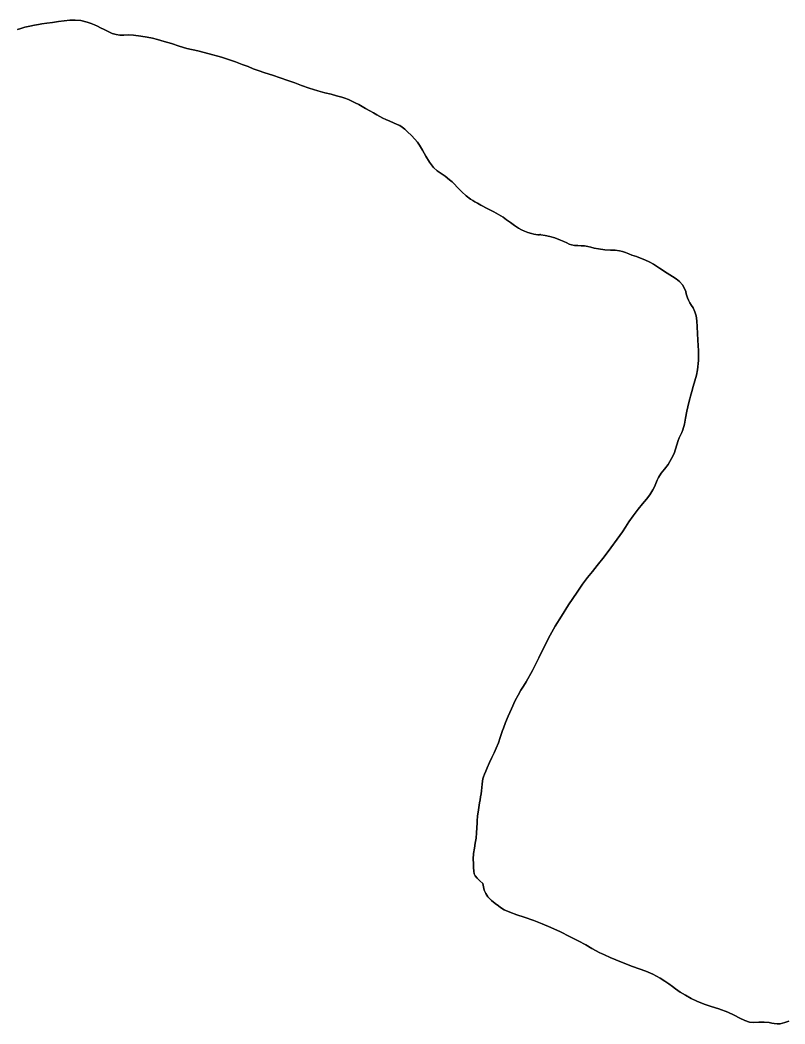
# Model space of a CAD drawing. Header units: inches. Extents: x 11258954 to 11313122, y 3645444 to 3695200.
# Drawn here: x 11268512 to 11269164, y 3672720 to 3673576 of the extents above; entities that cross this region are included whole.
import ezdxf

# ---------------------------------------------------------------- set-up
doc = ezdxf.new("R2010")
doc.units = ezdxf.units.IN
doc.header["$MEASUREMENT"] = 0
doc.layers.add('SchoolZone_Elementary', color=251, linetype='Continuous')
doc.layers.add('SchoolZone_High', color=63, linetype='Continuous')

msp = doc.modelspace()

# ---------------------------------------------------------------- linework, layer by layer
at = {"layer": 'SchoolZone_Elementary'}
for points in [[(11269167.4375, 3672722.375, 0), (11269164.125, 3672721.1875, 0), (11269160.219, 3672720.25, 0), (11269157.4375, 3672720.0625, 0), (11269155.0315, 3672720.3125, 0), (11269152.844, 3672720.8125, 0), (11269150.625, 3672721.25, 0), (11269146.4375, 3672721.5625, 0), (11269142.0315, 3672721.5, 0), (11269137.7815, 3672721.375, 0), (11269134.0315, 3672721.625, 0), (11269129.9375, 3672722.875, 0), (11269125.6875, 3672724.9375, 0), (11269120.969, 3672727.5, 0), (11269115.4065, 3672730.0625, 0), (11269107.8125, 3672732.875, 0), (11269101.25, 3672735, 0), (11269095.1875, 3672737, 0), (11269089.0315, 3672739.4375, 0), (11269084.1565, 3672741.8125, 0), (11269079.2815, 3672744.4375, 0), (11269074.7815, 3672747.25, 0), (11269071.0315, 3672749.875, 0), (11269068.3125, 3672751.9375, 0), (11269065.25, 3672754.1875, 0), (11269061.75, 3672756.5625, 0), (11269057.8125, 3672759.0625, 0), (11269051.5315, 3672762.5, 0), (11269045.719, 3672765, 0), (11269040.0625, 3672767.0625, 0), (11269034.219, 3672769.0625, 0), (11269024.8125, 3672772.625, 0), (11269015.25, 3672776.6875, 0), (11269010.537, 3672778.8755, 0), (11269007.9545, 3672780.0745, 0), (11269006.5, 3672780.75, 0), (11268999.625, 3672784.4375, 0), (11268994.4065, 3672787.375, 0), (11268987.969, 3672790.8125, 0), (11268980.6565, 3672794.5625, 0), (11268972.8125, 3672798.4375, 0), (11268964.6875, 3672802.25, 0), (11268957.4065, 3672805.375, 0), (11268950.0625, 3672808.125, 0), (11268941.8125, 3672811.0625, 0), (11268935.7815, 3672813.1875, 0), (11268929.844, 3672815.375, 0), (11268924.9065, 3672817.4375, 0), (11268921.8125, 3672819.25, 0), (11268919.9375, 3672820.6875, 0), (11268917.125, 3672822.75, 0), (11268913.969, 3672825.375, 0), (11268911.0315, 3672828.4375, 0), (11268909.1875, 3672831.25, 0), (11268907.969, 3672834, 0), (11268907.1875, 3672836.8125, 0), (11268906.625, 3672839.625, 0), (11268904.0625, 3672841.9375, 0), (11268901.7815, 3672844.1875, 0), (11268900.1565, 3672846.25, 0), (11268899.4065, 3672848.0625, 0), (11268899.1565, 3672850.375, 0), (11268898.9065, 3672853.4375, 0), (11268898.6875, 3672856.9375, 0), (11268898.625, 3672860.625, 0), (11268898.9065, 3672865.4375, 0), (11268899.5625, 3672869.8125, 0), (11268900.3125, 3672874, 0), (11268901.0315, 3672878.4375, 0), (11268901.469, 3672882.875, 0), (11268901.75, 3672887.3125, 0), (11268901.9065, 3672891.4375, 0), (11268902.0315, 3672894.625, 0), (11268902.104, 3672895.6645, 0), (11268902.219, 3672897.3125, 0), (11268902.625, 3672900.6875, 0), (11268903.1875, 3672904.5, 0), (11268903.8125, 3672908.4375, 0), (11268904.3125, 3672911.1875, 0), (11268904.8125, 3672913.75, 0), (11268905.25, 3672916.25, 0), (11268905.625, 3672918.875, 0), (11268905.9065, 3672921.6875, 0), (11268906.1565, 3672924.5, 0), (11268906.4375, 3672927, 0), (11268906.8125, 3672928.875, 0), (11268907.4065, 3672930.625, 0), (11268908.25, 3672932.9375, 0), (11268909.2815, 3672935.5, 0), (11268910.4065, 3672938.25, 0), (11268912.5, 3672942.9375, 0), (11268914.469, 3672947.125, 0), (11268916.375, 3672951.0625, 0), (11268918.219, 3672955.25, 0), (11268919.9375, 3672959.625, 0), (11268921.5315, 3672964.125, 0), (11268922.969, 3672968.375, 0), (11268923.594, 3672970.219, 0), (11268924.219, 3672972.0625, 0), (11268926.0315, 3672977, 0), (11268928.3125, 3672982.5, 0), (11268931.0625, 3672988.6875, 0), (11268934.4065, 3672995.625, 0), (11268936.9065, 3673000.4375, 0), (11268939.219, 3673004.4375, 0), (11268941.4375, 3673008.0625, 0), (11268943.625, 3673011.625, 0), (11268949.0625, 3673021.4375, 0), (11268954.469, 3673032.125, 0), (11268959.5625, 3673042.5, 0), (11268964.0315, 3673051.4375, 0), (11268968.375, 3673059.25, 0), (11268973.625, 3673067.75, 0), (11268979.8125, 3673077.25, 0), (11268987.0315, 3673088.0625, 0), (11268991.7815, 3673094.9375, 0), (11268996, 3673100.5625, 0), (11269000.0315, 3673105.6875, 0), (11269004.219, 3673110.875, 0), (11269010, 3673118.1875, 0), (11269015.875, 3673125.875, 0), (11269021.3125, 3673133.3125, 0), (11269025.625, 3673139.625, 0), (11269028.1565, 3673143.5625, 0), (11269031.1565, 3673148.0625, 0), (11269034.75, 3673153.1875, 0), (11269039.0315, 3673158.875, 0), (11269042.875, 3673163.5, 0), (11269046.219, 3673167.375, 0), (11269049.125, 3673171.125, 0), (11269051.625, 3673175.25, 0), (11269052.875, 3673177.9375, 0), (11269054.0625, 3673180.75, 0), (11269055.25, 3673183.5, 0), (11269056.4065, 3673185.875, 0), (11269058.719, 3673189.4375, 0), (11269061.5, 3673192.9375, 0), (11269064.5315, 3673197, 0), (11269067.625, 3673202.0625, 0), (11269069.6565, 3673206.375, 0), (11269071, 3673210.125, 0), (11269072.0315, 3673213.6875, 0), (11269073.219, 3673217.25, 0), (11269074.1565, 3673219.5625, 0), (11269075.1565, 3673221.9375, 0), (11269076.1565, 3673224.25, 0), (11269077.0315, 3673226.4375, 0), (11269078.469, 3673231.375, 0), (11269079.4375, 3673236.5, 0), (11269080.469, 3673242.5, 0), (11269082.219, 3673249.875, 0), (11269083.0315, 3673252.875, 0), (11269083.6875, 3673255.25, 0), (11269084.25, 3673257.25, 0), (11269084.8125, 3673259.25, 0), (11269086.0625, 3673263.5, 0), (11269087.4065, 3673268.25, 0), (11269088.6565, 3673273.0625, 0), (11269089.625, 3673277.625, 0), (11269090.469, 3673285.6875, 0), (11269090.375, 3673293.6875, 0), (11269089.844, 3673302.8125, 0), (11269089.4065, 3673314.25, 0), (11269089.1565, 3673319.4375, 0), (11269088.5625, 3673323.5625, 0), (11269087.469, 3673327.0625, 0), (11269085.8125, 3673330.4375, 0), (11269084.5315, 3673332.5625, 0), (11269083.219, 3673334.75, 0), (11269081.969, 3673336.9375, 0), (11269081.0315, 3673339.0625, 0), (11269080.5315, 3673340.75, 0), (11269080.0625, 3673342.5, 0), (11269079.5625, 3673344.375, 0), (11269078.8125, 3673346.4375, 0), (11269076.7815, 3673350.125, 0), (11269074.2815, 3673352.9375, 0), (11269071.375, 3673355.1875, 0), (11269068.219, 3673357.25, 0), (11269065.9375, 3673358.6875, 0), (11269063.6565, 3673360.125, 0), (11269061.4375, 3673361.5625, 0), (11269059.4065, 3673362.875, 0), (11269057.1565, 3673364.375, 0), (11269054.75, 3673366, 0), (11269052.094, 3673367.6875, 0), (11269049.0315, 3673369.4375, 0), (11269044.875, 3673371.5, 0), (11269041.1565, 3673372.9375, 0), (11269037.5315, 3673374.1875, 0), (11269033.8125, 3673375.4375, 0), (11269031.094, 3673376.4375, 0), (11269028.3125, 3673377.5, 0), (11269025.6565, 3673378.4375, 0), (11269023.219, 3673379.0625, 0), (11269019.469, 3673379.5, 0), (11269015.4065, 3673379.6875, 0), (11269010.719, 3673379.875, 0), (11269005.219, 3673380.625, 0), (11269001.6565, 3673381.375, 0), (11268998.75, 3673382.1875, 0), (11268996.125, 3673382.8125, 0), (11268993.4065, 3673383.25, 0), (11268990.625, 3673383.4375, 0), (11268987.6875, 3673383.5, 0), (11268984.844, 3673383.6875, 0), (11268982.4065, 3673384.0625, 0), (11268980.375, 3673384.75, 0), (11268978.25, 3673385.8125, 0), (11268975.844, 3673387, 0), (11268973.0315, 3673388.25, 0), (11268968.1565, 3673390.0625, 0), (11268963.844, 3673391.3125, 0), (11268959.9375, 3673392.125, 0), (11268956.219, 3673392.8125, 0), (11268955.9065, 3673393, 0), (11268955.594, 3673392.9375, 0), (11268955.3125, 3673392.875, 0), (11268955.0315, 3673392.8125, 0), (11268953.469, 3673392.75, 0), (11268951.875, 3673392.9375, 0), (11268950.1565, 3673393.375, 0), (11268948.219, 3673393.8125, 0), (11268944.9375, 3673394.6875, 0), (11268942.1565, 3673395.75, 0), (11268939.6565, 3673397, 0), (11268937.219, 3673398.4375, 0), (11268933.8125, 3673400.6875, 0), (11268930.344, 3673403.1875, 0), (11268927.0315, 3673405.5625, 0), (11268924.0315, 3673407.625, 0), (11268920.1875, 3673410, 0), (11268915.969, 3673412.25, 0), (11268911.0315, 3673414.875, 0), (11268905.0315, 3673418.0625, 0), (11268902.25, 3673419.5625, 0), (11268900, 3673420.75, 0), (11268898.0625, 3673421.875, 0), (11268896.219, 3673423.0625, 0), (11268892.5625, 3673425.9375, 0), (11268888.7815, 3673429.375, 0), (11268885.25, 3673432.9375, 0), (11268882.219, 3673436.0625, 0), (11268881.4375, 3673436.875, 0), (11268880.5315, 3673437.75, 0), (11268879.5315, 3673438.625, 0), (11268878.4065, 3673439.625, 0), (11268874.625, 3673442.5625, 0), (11268871.125, 3673445, 0), (11268867.844, 3673447.375, 0), (11268864.8125, 3673450.0625, 0), (11268861.25, 3673454.625, 0), (11268858.094, 3673459.75, 0), (11268855.2815, 3673464.875, 0), (11268852.8125, 3673469.25, 0), (11268851, 3673471.75, 0), (11268848.75, 3673474.375, 0), (11268845.969, 3673477.3125, 0), (11268842.625, 3673480.625, 0), (11268840.1875, 3673482.875, 0), (11268838, 3673484.5, 0), (11268835.875, 3673485.75, 0), (11268833.625, 3673486.8125, 0), (11268830.5625, 3673488.1875, 0), (11268827.344, 3673489.5625, 0), (11268824.1875, 3673490.9375, 0), (11268821.4065, 3673492.25, 0), (11268819, 3673493.5, 0), (11268816.4375, 3673494.9375, 0), (11268813.625, 3673496.5625, 0), (11268810.4065, 3673498.4375, 0), (11268806.875, 3673500.4375, 0), (11268803.8125, 3673502.1875, 0), (11268800.969, 3673503.75, 0), (11268798.0315, 3673505.25, 0), (11268795.1565, 3673506.625, 0), (11268792.1565, 3673507.9375, 0), (11268789.1875, 3673509.0625, 0), (11268786.4375, 3673510.0625, 0), (11268782.0625, 3673511.3125, 0), (11268777.375, 3673512.5, 0), (11268772.1875, 3673513.8125, 0), (11268766.219, 3673515.4375, 0), (11268758.6875, 3673517.75, 0), (11268752.344, 3673519.9375, 0), (11268746.5625, 3673522.125, 0), (11268740.625, 3673524.25, 0), (11268734.1565, 3673526.4375, 0), (11268727.4065, 3673528.6875, 0), (11268720.9375, 3673530.8125, 0), (11268715.219, 3673532.8125, 0), (11268711.1565, 3673534.3125, 0), (11268706.719, 3673536.0625, 0), (11268701.75, 3673537.9375, 0), (11268696.0315, 3673540.0625, 0), (11268684.0315, 3673544.0625, 0), (11268673.4375, 3673547.0625, 0), (11268663.7815, 3673549.4375, 0), (11268654.625, 3673551.4375, 0), (11268647.969, 3673553.625, 0), (11268641.469, 3673555.6875, 0), (11268635.219, 3673557.5625, 0), (11268629.4375, 3673559.25, 0), (11268625.125, 3673560.375, 0), (11268620.625, 3673561.3125, 0), (11268615.4065, 3673562.125, 0), (11268609.0315, 3673562.8125, 0), (11268604.469, 3673563.0625, 0), (11268600.75, 3673563, 0), (11268597.4375, 3673563, 0), (11268594.219, 3673563.4375, 0), (11268590.875, 3673564.4375, 0), (11268587.4375, 3673565.9375, 0), (11268584.094, 3673567.625, 0), (11268581.0315, 3673569.25, 0), (11268578.5, 3673570.5625, 0), (11268575.8125, 3673571.75, 0), (11268572.844, 3673572.9375, 0), (11268569.4375, 3673574.0625, 0), (11268564.1565, 3673575.3125, 0), (11268559.344, 3673575.75, 0), (11268554.75, 3673575.5625, 0), (11268550.0315, 3673575.0625, 0), (11268545.0315, 3673574.4375, 0), (11268539.9375, 3673573.75, 0), (11268535.1565, 3673573.0625, 0), (11268531.0315, 3673572.4375, 0), (11268528.0315, 3673572, 0), (11268524.625, 3673571.375, 0), (11268520.7815, 3673570.625, 0), (11268516.4375, 3673569.625, 0), (11268514.8125, 3673569.1875, 0), (11268513.125, 3673568.6875, 0), (11268510.3125, 3673567.75, 0)], [(11268510.3125, 3673567.75, 0), (11268513.125, 3673568.6875, 0), (11268514.8125, 3673569.1875, 0), (11268516.4375, 3673569.625, 0), (11268520.7815, 3673570.625, 0), (11268524.625, 3673571.375, 0), (11268528.0315, 3673572, 0), (11268531.0315, 3673572.4375, 0), (11268535.1565, 3673573.0625, 0), (11268539.9375, 3673573.75, 0), (11268545.0315, 3673574.4375, 0), (11268550.0315, 3673575.0625, 0), (11268554.75, 3673575.5625, 0), (11268559.344, 3673575.75, 0), (11268564.1565, 3673575.3125, 0), (11268569.4375, 3673574.0625, 0), (11268572.844, 3673572.9375, 0), (11268575.8125, 3673571.75, 0), (11268578.5, 3673570.5625, 0), (11268581.0315, 3673569.25, 0), (11268584.094, 3673567.625, 0), (11268587.4375, 3673565.9375, 0), (11268590.875, 3673564.4375, 0), (11268594.219, 3673563.4375, 0), (11268597.4375, 3673563, 0), (11268600.75, 3673563, 0), (11268604.469, 3673563.0625, 0), (11268609.0315, 3673562.8125, 0), (11268615.4065, 3673562.125, 0), (11268620.625, 3673561.3125, 0), (11268625.125, 3673560.375, 0), (11268629.4375, 3673559.25, 0), (11268635.219, 3673557.5625, 0), (11268641.469, 3673555.6875, 0), (11268647.969, 3673553.625, 0), (11268654.625, 3673551.4375, 0), (11268663.7815, 3673549.4375, 0), (11268673.4375, 3673547.0625, 0), (11268684.0315, 3673544.0625, 0), (11268696.0315, 3673540.0625, 0), (11268701.75, 3673537.9375, 0), (11268706.719, 3673536.0625, 0), (11268711.1565, 3673534.3125, 0), (11268715.219, 3673532.8125, 0), (11268720.9375, 3673530.8125, 0), (11268727.4065, 3673528.6875, 0), (11268734.1565, 3673526.4375, 0), (11268740.625, 3673524.25, 0), (11268746.5625, 3673522.125, 0), (11268752.344, 3673519.9375, 0), (11268758.6875, 3673517.75, 0), (11268766.219, 3673515.4375, 0), (11268772.1875, 3673513.8125, 0), (11268777.375, 3673512.5, 0), (11268782.0625, 3673511.3125, 0), (11268786.4375, 3673510.0625, 0), (11268789.1875, 3673509.0625, 0), (11268792.1565, 3673507.9375, 0), (11268795.1565, 3673506.625, 0), (11268798.0315, 3673505.25, 0), (11268800.969, 3673503.75, 0), (11268803.8125, 3673502.1875, 0), (11268806.875, 3673500.4375, 0), (11268810.4065, 3673498.4375, 0), (11268813.625, 3673496.5625, 0), (11268816.4375, 3673494.9375, 0), (11268819, 3673493.5, 0), (11268821.4065, 3673492.25, 0), (11268824.1875, 3673490.9375, 0), (11268827.344, 3673489.5625, 0), (11268830.5625, 3673488.1875, 0), (11268833.625, 3673486.8125, 0), (11268835.875, 3673485.75, 0), (11268838, 3673484.5, 0), (11268840.1875, 3673482.875, 0), (11268842.625, 3673480.625, 0), (11268845.969, 3673477.3125, 0), (11268848.75, 3673474.375, 0), (11268851, 3673471.75, 0), (11268852.8125, 3673469.25, 0), (11268855.2815, 3673464.875, 0), (11268858.094, 3673459.75, 0), (11268861.25, 3673454.625, 0), (11268864.8125, 3673450.0625, 0), (11268867.844, 3673447.375, 0), (11268871.125, 3673445, 0), (11268874.625, 3673442.5625, 0), (11268878.4065, 3673439.625, 0), (11268879.5315, 3673438.625, 0), (11268880.5315, 3673437.75, 0), (11268881.4375, 3673436.875, 0), (11268882.219, 3673436.0625, 0), (11268885.25, 3673432.9375, 0), (11268888.7815, 3673429.375, 0), (11268892.5625, 3673425.9375, 0), (11268896.219, 3673423.0625, 0), (11268898.0625, 3673421.875, 0), (11268900, 3673420.75, 0), (11268902.25, 3673419.5625, 0), (11268905.0315, 3673418.0625, 0), (11268911.0315, 3673414.875, 0), (11268915.969, 3673412.25, 0), (11268920.1875, 3673410, 0), (11268924.0315, 3673407.625, 0), (11268927.0315, 3673405.5625, 0), (11268930.344, 3673403.1875, 0), (11268933.8125, 3673400.6875, 0), (11268937.219, 3673398.4375, 0), (11268939.6565, 3673397, 0), (11268942.1565, 3673395.75, 0), (11268944.9375, 3673394.6875, 0), (11268948.219, 3673393.8125, 0), (11268950.1565, 3673393.375, 0), (11268951.875, 3673392.9375, 0), (11268953.469, 3673392.75, 0), (11268955.0315, 3673392.8125, 0), (11268955.3125, 3673392.875, 0), (11268955.594, 3673392.9375, 0), (11268955.9065, 3673393, 0), (11268956.219, 3673392.8125, 0), (11268959.9375, 3673392.125, 0), (11268963.844, 3673391.3125, 0), (11268968.1565, 3673390.0625, 0), (11268973.0315, 3673388.25, 0), (11268975.844, 3673387, 0), (11268978.25, 3673385.8125, 0), (11268980.375, 3673384.75, 0), (11268982.4065, 3673384.0625, 0), (11268984.844, 3673383.6875, 0), (11268987.6875, 3673383.5, 0), (11268990.625, 3673383.4375, 0), (11268993.4065, 3673383.25, 0), (11268996.125, 3673382.8125, 0), (11268998.75, 3673382.1875, 0), (11269001.6565, 3673381.375, 0), (11269005.219, 3673380.625, 0), (11269010.719, 3673379.875, 0), (11269015.4065, 3673379.6875, 0), (11269019.469, 3673379.5, 0), (11269023.219, 3673379.0625, 0), (11269025.6565, 3673378.4375, 0), (11269028.3125, 3673377.5, 0), (11269031.094, 3673376.4375, 0), (11269033.8125, 3673375.4375, 0), (11269037.5315, 3673374.1875, 0), (11269041.1565, 3673372.9375, 0), (11269044.875, 3673371.5, 0), (11269049.0315, 3673369.4375, 0), (11269052.094, 3673367.6875, 0), (11269054.75, 3673366, 0), (11269057.1565, 3673364.375, 0), (11269059.4065, 3673362.875, 0), (11269061.4375, 3673361.5625, 0), (11269063.6565, 3673360.125, 0), (11269065.9375, 3673358.6875, 0), (11269068.219, 3673357.25, 0), (11269071.375, 3673355.1875, 0), (11269074.2815, 3673352.9375, 0), (11269076.7815, 3673350.125, 0), (11269078.8125, 3673346.4375, 0), (11269079.5625, 3673344.375, 0), (11269080.0625, 3673342.5, 0), (11269080.5315, 3673340.75, 0), (11269081.0315, 3673339.0625, 0), (11269081.969, 3673336.9375, 0), (11269083.219, 3673334.75, 0), (11269084.5315, 3673332.5625, 0), (11269085.8125, 3673330.4375, 0), (11269087.469, 3673327.0625, 0), (11269088.5625, 3673323.5625, 0), (11269089.1565, 3673319.4375, 0), (11269089.4065, 3673314.25, 0), (11269089.844, 3673302.8125, 0), (11269090.375, 3673293.6875, 0), (11269090.469, 3673285.6875, 0), (11269089.625, 3673277.625, 0), (11269088.6565, 3673273.0625, 0), (11269087.4065, 3673268.25, 0), (11269086.0625, 3673263.5, 0), (11269084.8125, 3673259.25, 0), (11269084.25, 3673257.25, 0), (11269083.6875, 3673255.25, 0), (11269083.0315, 3673252.875, 0), (11269082.219, 3673249.875, 0), (11269080.469, 3673242.5, 0), (11269079.4375, 3673236.5, 0), (11269078.469, 3673231.375, 0), (11269077.0315, 3673226.4375, 0), (11269076.1565, 3673224.25, 0), (11269075.1565, 3673221.9375, 0), (11269074.1565, 3673219.5625, 0), (11269073.219, 3673217.25, 0), (11269072.0315, 3673213.6875, 0), (11269071, 3673210.125, 0), (11269069.6565, 3673206.375, 0), (11269067.625, 3673202.0625, 0), (11269064.5315, 3673197, 0), (11269061.5, 3673192.9375, 0), (11269058.719, 3673189.4375, 0), (11269056.4065, 3673185.875, 0), (11269055.25, 3673183.5, 0), (11269054.0625, 3673180.75, 0), (11269052.875, 3673177.9375, 0), (11269051.625, 3673175.25, 0), (11269049.125, 3673171.125, 0), (11269046.219, 3673167.375, 0), (11269042.875, 3673163.5, 0), (11269039.0315, 3673158.875, 0), (11269034.75, 3673153.1875, 0), (11269031.1565, 3673148.0625, 0), (11269028.1565, 3673143.5625, 0), (11269025.625, 3673139.625, 0), (11269021.3125, 3673133.3125, 0), (11269015.875, 3673125.875, 0), (11269010, 3673118.1875, 0), (11269004.219, 3673110.875, 0), (11269000.0315, 3673105.6875, 0), (11268996, 3673100.5625, 0), (11268991.7815, 3673094.9375, 0), (11268987.0315, 3673088.0625, 0), (11268979.8125, 3673077.25, 0), (11268973.625, 3673067.75, 0), (11268968.375, 3673059.25, 0), (11268964.0315, 3673051.4375, 0), (11268959.5625, 3673042.5, 0), (11268954.469, 3673032.125, 0), (11268949.0625, 3673021.4375, 0), (11268943.625, 3673011.625, 0), (11268941.4375, 3673008.0625, 0), (11268939.219, 3673004.4375, 0), (11268936.9065, 3673000.4375, 0), (11268934.4065, 3672995.625, 0), (11268931.0625, 3672988.6875, 0), (11268928.3125, 3672982.5, 0), (11268926.0315, 3672977, 0), (11268924.219, 3672972.0625, 0), (11268923.594, 3672970.219, 0), (11268922.969, 3672968.375, 0), (11268921.5315, 3672964.125, 0), (11268919.9375, 3672959.625, 0), (11268918.219, 3672955.25, 0), (11268916.375, 3672951.0625, 0), (11268914.469, 3672947.125, 0), (11268912.5, 3672942.9375, 0), (11268910.4065, 3672938.25, 0), (11268909.2815, 3672935.5, 0), (11268908.25, 3672932.9375, 0), (11268907.4065, 3672930.625, 0), (11268906.8125, 3672928.875, 0), (11268906.4375, 3672927, 0), (11268906.1565, 3672924.5, 0), (11268905.9065, 3672921.6875, 0), (11268905.625, 3672918.875, 0), (11268905.25, 3672916.25, 0), (11268904.8125, 3672913.75, 0), (11268904.3125, 3672911.1875, 0), (11268903.8125, 3672908.4375, 0), (11268903.1875, 3672904.5, 0), (11268902.625, 3672900.6875, 0), (11268902.219, 3672897.3125, 0), (11268902.104, 3672895.6645, 0), (11268902.0315, 3672894.625, 0), (11268901.9065, 3672891.4375, 0), (11268901.75, 3672887.3125, 0), (11268901.469, 3672882.875, 0), (11268901.0315, 3672878.4375, 0), (11268900.3125, 3672874, 0), (11268899.5625, 3672869.8125, 0), (11268898.9065, 3672865.4375, 0), (11268898.625, 3672860.625, 0), (11268898.6875, 3672856.9375, 0), (11268898.9065, 3672853.4375, 0), (11268899.1565, 3672850.375, 0), (11268899.4065, 3672848.0625, 0), (11268900.1565, 3672846.25, 0), (11268901.7815, 3672844.1875, 0), (11268904.0625, 3672841.9375, 0), (11268906.625, 3672839.625, 0), (11268907.1875, 3672836.8125, 0), (11268907.969, 3672834, 0), (11268909.1875, 3672831.25, 0), (11268911.0315, 3672828.4375, 0), (11268913.969, 3672825.375, 0), (11268917.125, 3672822.75, 0), (11268919.9375, 3672820.6875, 0), (11268921.8125, 3672819.25, 0), (11268924.9065, 3672817.4375, 0), (11268929.844, 3672815.375, 0), (11268935.7815, 3672813.1875, 0), (11268941.8125, 3672811.0625, 0), (11268950.0625, 3672808.125, 0), (11268957.4065, 3672805.375, 0), (11268964.6875, 3672802.25, 0), (11268972.8125, 3672798.4375, 0), (11268980.6565, 3672794.5625, 0), (11268987.969, 3672790.8125, 0), (11268994.4065, 3672787.375, 0), (11268999.625, 3672784.4375, 0), (11269006.5, 3672780.75, 0), (11269007.9545, 3672780.0745, 0), (11269010.537, 3672778.8755, 0), (11269015.25, 3672776.6875, 0), (11269024.8125, 3672772.625, 0), (11269034.219, 3672769.0625, 0), (11269040.0625, 3672767.0625, 0), (11269045.719, 3672765, 0), (11269051.5315, 3672762.5, 0), (11269057.8125, 3672759.0625, 0), (11269061.75, 3672756.5625, 0), (11269065.25, 3672754.1875, 0), (11269068.3125, 3672751.9375, 0), (11269071.0315, 3672749.875, 0), (11269074.7815, 3672747.25, 0), (11269079.2815, 3672744.4375, 0), (11269084.1565, 3672741.8125, 0), (11269089.0315, 3672739.4375, 0), (11269095.1875, 3672737, 0), (11269101.25, 3672735, 0), (11269107.8125, 3672732.875, 0), (11269115.4065, 3672730.0625, 0), (11269120.969, 3672727.5, 0), (11269125.6875, 3672724.9375, 0), (11269129.9375, 3672722.875, 0), (11269134.0315, 3672721.625, 0), (11269137.7815, 3672721.375, 0), (11269142.0315, 3672721.5, 0), (11269146.4375, 3672721.5625, 0), (11269150.625, 3672721.25, 0), (11269152.844, 3672720.8125, 0), (11269155.0315, 3672720.3125, 0), (11269157.4375, 3672720.0625, 0), (11269160.219, 3672720.25, 0), (11269164.125, 3672721.1875, 0), (11269167.4375, 3672722.375, 0)]]:
    msp.add_polyline3d(points, dxfattribs=at)
at = {"layer": 'SchoolZone_High'}
for points in [[(11269167.4375, 3672722.375, 0), (11269164.125, 3672721.1875, 0), (11269160.219, 3672720.25, 0), (11269157.4375, 3672720.0625, 0), (11269155.0315, 3672720.3125, 0), (11269152.844, 3672720.8125, 0), (11269150.625, 3672721.25, 0), (11269146.4375, 3672721.5625, 0), (11269142.0315, 3672721.5, 0), (11269137.7815, 3672721.375, 0), (11269134.0315, 3672721.625, 0), (11269129.9375, 3672722.875, 0), (11269125.6875, 3672724.9375, 0), (11269120.969, 3672727.5, 0), (11269115.4065, 3672730.0625, 0), (11269107.8125, 3672732.875, 0), (11269101.25, 3672735, 0), (11269095.1875, 3672737, 0), (11269089.0315, 3672739.4375, 0), (11269084.1565, 3672741.8125, 0), (11269079.2815, 3672744.4375, 0), (11269074.7815, 3672747.25, 0), (11269071.0315, 3672749.875, 0), (11269068.3125, 3672751.9375, 0), (11269065.25, 3672754.1875, 0), (11269061.75, 3672756.5625, 0), (11269057.8125, 3672759.0625, 0), (11269051.5315, 3672762.5, 0), (11269045.719, 3672765, 0), (11269040.0625, 3672767.0625, 0), (11269034.219, 3672769.0625, 0), (11269024.8125, 3672772.625, 0), (11269015.25, 3672776.6875, 0), (11269010.537, 3672778.8755, 0), (11269007.9545, 3672780.0745, 0), (11269006.5, 3672780.75, 0), (11268999.625, 3672784.4375, 0), (11268994.4065, 3672787.375, 0), (11268987.969, 3672790.8125, 0), (11268980.6565, 3672794.5625, 0), (11268972.8125, 3672798.4375, 0), (11268964.6875, 3672802.25, 0), (11268957.4065, 3672805.375, 0), (11268950.0625, 3672808.125, 0), (11268941.8125, 3672811.0625, 0), (11268935.7815, 3672813.1875, 0), (11268929.844, 3672815.375, 0), (11268924.9065, 3672817.4375, 0), (11268921.8125, 3672819.25, 0), (11268919.9375, 3672820.6875, 0), (11268917.125, 3672822.75, 0), (11268913.969, 3672825.375, 0), (11268911.0315, 3672828.4375, 0), (11268909.1875, 3672831.25, 0), (11268907.969, 3672834, 0), (11268907.1875, 3672836.8125, 0), (11268906.625, 3672839.625, 0), (11268904.0625, 3672841.9375, 0), (11268901.7815, 3672844.1875, 0), (11268900.1565, 3672846.25, 0), (11268899.4065, 3672848.0625, 0), (11268899.1565, 3672850.375, 0), (11268898.9065, 3672853.4375, 0), (11268898.6875, 3672856.9375, 0), (11268898.625, 3672860.625, 0), (11268898.9065, 3672865.4375, 0), (11268899.5625, 3672869.8125, 0), (11268900.3125, 3672874, 0), (11268901.0315, 3672878.4375, 0), (11268901.469, 3672882.875, 0), (11268901.75, 3672887.3125, 0), (11268901.9065, 3672891.4375, 0), (11268902.0315, 3672894.625, 0), (11268902.104, 3672895.6645, 0), (11268902.219, 3672897.3125, 0), (11268902.625, 3672900.6875, 0), (11268903.1875, 3672904.5, 0), (11268903.8125, 3672908.4375, 0), (11268904.3125, 3672911.1875, 0), (11268904.8125, 3672913.75, 0), (11268905.25, 3672916.25, 0), (11268905.625, 3672918.875, 0), (11268905.9065, 3672921.6875, 0), (11268906.1565, 3672924.5, 0), (11268906.4375, 3672927, 0), (11268906.8125, 3672928.875, 0), (11268907.4065, 3672930.625, 0), (11268908.25, 3672932.9375, 0), (11268909.2815, 3672935.5, 0), (11268910.4065, 3672938.25, 0), (11268912.5, 3672942.9375, 0), (11268914.469, 3672947.125, 0), (11268916.375, 3672951.0625, 0), (11268918.219, 3672955.25, 0), (11268919.9375, 3672959.625, 0), (11268921.5315, 3672964.125, 0), (11268922.969, 3672968.375, 0), (11268923.594, 3672970.219, 0), (11268924.219, 3672972.0625, 0), (11268926.0315, 3672977, 0), (11268928.3125, 3672982.5, 0), (11268931.0625, 3672988.6875, 0), (11268934.4065, 3672995.625, 0), (11268936.9065, 3673000.4375, 0), (11268939.219, 3673004.4375, 0), (11268941.4375, 3673008.0625, 0), (11268943.625, 3673011.625, 0), (11268949.0625, 3673021.4375, 0), (11268954.469, 3673032.125, 0), (11268959.5625, 3673042.5, 0), (11268964.0315, 3673051.4375, 0), (11268968.375, 3673059.25, 0), (11268973.625, 3673067.75, 0), (11268979.8125, 3673077.25, 0), (11268987.0315, 3673088.0625, 0), (11268991.7815, 3673094.9375, 0), (11268996, 3673100.5625, 0), (11269000.0315, 3673105.6875, 0), (11269004.219, 3673110.875, 0), (11269010, 3673118.1875, 0), (11269015.875, 3673125.875, 0), (11269021.3125, 3673133.3125, 0), (11269025.625, 3673139.625, 0), (11269028.1565, 3673143.5625, 0), (11269031.1565, 3673148.0625, 0), (11269034.75, 3673153.1875, 0), (11269039.0315, 3673158.875, 0), (11269042.875, 3673163.5, 0), (11269046.219, 3673167.375, 0), (11269049.125, 3673171.125, 0), (11269051.625, 3673175.25, 0), (11269052.875, 3673177.9375, 0), (11269054.0625, 3673180.75, 0), (11269055.25, 3673183.5, 0), (11269056.4065, 3673185.875, 0), (11269058.719, 3673189.4375, 0), (11269061.5, 3673192.9375, 0), (11269064.5315, 3673197, 0), (11269067.625, 3673202.0625, 0), (11269069.6565, 3673206.375, 0), (11269071, 3673210.125, 0), (11269072.0315, 3673213.6875, 0), (11269073.219, 3673217.25, 0), (11269074.1565, 3673219.5625, 0), (11269075.1565, 3673221.9375, 0), (11269076.1565, 3673224.25, 0), (11269077.0315, 3673226.4375, 0), (11269078.469, 3673231.375, 0), (11269079.4375, 3673236.5, 0), (11269080.469, 3673242.5, 0), (11269082.219, 3673249.875, 0), (11269083.0315, 3673252.875, 0), (11269083.6875, 3673255.25, 0), (11269084.25, 3673257.25, 0), (11269084.8125, 3673259.25, 0), (11269086.0625, 3673263.5, 0), (11269087.4065, 3673268.25, 0), (11269088.6565, 3673273.0625, 0), (11269089.625, 3673277.625, 0), (11269090.469, 3673285.6875, 0), (11269090.375, 3673293.6875, 0), (11269089.844, 3673302.8125, 0), (11269089.4065, 3673314.25, 0), (11269089.1565, 3673319.4375, 0), (11269088.5625, 3673323.5625, 0), (11269087.469, 3673327.0625, 0), (11269085.8125, 3673330.4375, 0), (11269084.5315, 3673332.5625, 0), (11269083.219, 3673334.75, 0), (11269081.969, 3673336.9375, 0), (11269081.0315, 3673339.0625, 0), (11269080.5315, 3673340.75, 0), (11269080.0625, 3673342.5, 0), (11269079.5625, 3673344.375, 0), (11269078.8125, 3673346.4375, 0), (11269076.7815, 3673350.125, 0), (11269074.2815, 3673352.9375, 0), (11269071.375, 3673355.1875, 0), (11269068.219, 3673357.25, 0), (11269065.9375, 3673358.6875, 0), (11269063.6565, 3673360.125, 0), (11269061.4375, 3673361.5625, 0), (11269059.4065, 3673362.875, 0), (11269057.1565, 3673364.375, 0), (11269054.75, 3673366, 0), (11269052.094, 3673367.6875, 0), (11269049.0315, 3673369.4375, 0), (11269044.875, 3673371.5, 0), (11269041.1565, 3673372.9375, 0), (11269037.5315, 3673374.1875, 0), (11269033.8125, 3673375.4375, 0), (11269031.094, 3673376.4375, 0), (11269028.3125, 3673377.5, 0), (11269025.6565, 3673378.4375, 0), (11269023.219, 3673379.0625, 0), (11269019.469, 3673379.5, 0), (11269015.4065, 3673379.6875, 0), (11269010.719, 3673379.875, 0), (11269005.219, 3673380.625, 0), (11269001.6565, 3673381.375, 0), (11268998.75, 3673382.1875, 0), (11268996.125, 3673382.8125, 0), (11268993.4065, 3673383.25, 0), (11268990.625, 3673383.4375, 0), (11268987.6875, 3673383.5, 0), (11268984.844, 3673383.6875, 0), (11268982.4065, 3673384.0625, 0), (11268980.375, 3673384.75, 0), (11268978.25, 3673385.8125, 0), (11268975.844, 3673387, 0), (11268973.0315, 3673388.25, 0), (11268968.1565, 3673390.0625, 0), (11268963.844, 3673391.3125, 0), (11268959.9375, 3673392.125, 0), (11268956.219, 3673392.8125, 0), (11268955.9065, 3673393, 0), (11268955.594, 3673392.9375, 0), (11268955.3125, 3673392.875, 0), (11268955.0315, 3673392.8125, 0), (11268953.469, 3673392.75, 0), (11268951.875, 3673392.9375, 0), (11268950.1565, 3673393.375, 0), (11268948.219, 3673393.8125, 0), (11268944.9375, 3673394.6875, 0), (11268942.1565, 3673395.75, 0), (11268939.6565, 3673397, 0), (11268937.219, 3673398.4375, 0), (11268933.8125, 3673400.6875, 0), (11268930.344, 3673403.1875, 0), (11268927.0315, 3673405.5625, 0), (11268924.0315, 3673407.625, 0), (11268920.1875, 3673410, 0), (11268915.969, 3673412.25, 0), (11268911.0315, 3673414.875, 0), (11268905.0315, 3673418.0625, 0), (11268902.25, 3673419.5625, 0), (11268900, 3673420.75, 0), (11268898.0625, 3673421.875, 0), (11268896.219, 3673423.0625, 0), (11268892.5625, 3673425.9375, 0), (11268888.7815, 3673429.375, 0), (11268885.25, 3673432.9375, 0), (11268882.219, 3673436.0625, 0), (11268881.4375, 3673436.875, 0), (11268880.5315, 3673437.75, 0), (11268879.5315, 3673438.625, 0), (11268878.4065, 3673439.625, 0), (11268874.625, 3673442.5625, 0), (11268871.125, 3673445, 0), (11268867.844, 3673447.375, 0), (11268864.8125, 3673450.0625, 0), (11268861.25, 3673454.625, 0), (11268858.094, 3673459.75, 0), (11268855.2815, 3673464.875, 0), (11268852.8125, 3673469.25, 0), (11268851, 3673471.75, 0), (11268848.75, 3673474.375, 0), (11268845.969, 3673477.3125, 0), (11268842.625, 3673480.625, 0), (11268840.1875, 3673482.875, 0), (11268838, 3673484.5, 0), (11268835.875, 3673485.75, 0), (11268833.625, 3673486.8125, 0), (11268830.5625, 3673488.1875, 0), (11268827.344, 3673489.5625, 0), (11268824.1875, 3673490.9375, 0), (11268821.4065, 3673492.25, 0), (11268819, 3673493.5, 0), (11268816.4375, 3673494.9375, 0), (11268813.625, 3673496.5625, 0), (11268810.4065, 3673498.4375, 0), (11268806.875, 3673500.4375, 0), (11268803.8125, 3673502.1875, 0), (11268800.969, 3673503.75, 0), (11268798.0315, 3673505.25, 0), (11268795.1565, 3673506.625, 0), (11268792.1565, 3673507.9375, 0), (11268789.1875, 3673509.0625, 0), (11268786.4375, 3673510.0625, 0), (11268782.0625, 3673511.3125, 0), (11268777.375, 3673512.5, 0), (11268772.1875, 3673513.8125, 0), (11268766.219, 3673515.4375, 0), (11268758.6875, 3673517.75, 0), (11268752.344, 3673519.9375, 0), (11268746.5625, 3673522.125, 0), (11268740.625, 3673524.25, 0), (11268734.1565, 3673526.4375, 0), (11268727.4065, 3673528.6875, 0), (11268720.9375, 3673530.8125, 0), (11268715.219, 3673532.8125, 0), (11268711.1565, 3673534.3125, 0), (11268706.719, 3673536.0625, 0), (11268701.75, 3673537.9375, 0), (11268696.0315, 3673540.0625, 0), (11268684.0315, 3673544.0625, 0), (11268673.4375, 3673547.0625, 0), (11268663.7815, 3673549.4375, 0), (11268654.625, 3673551.4375, 0), (11268647.969, 3673553.625, 0), (11268641.469, 3673555.6875, 0), (11268635.219, 3673557.5625, 0), (11268629.4375, 3673559.25, 0), (11268625.125, 3673560.375, 0), (11268620.625, 3673561.3125, 0), (11268615.4065, 3673562.125, 0), (11268609.0315, 3673562.8125, 0), (11268604.469, 3673563.0625, 0), (11268600.75, 3673563, 0), (11268597.4375, 3673563, 0), (11268594.219, 3673563.4375, 0), (11268590.875, 3673564.4375, 0), (11268587.4375, 3673565.9375, 0), (11268584.094, 3673567.625, 0), (11268581.0315, 3673569.25, 0), (11268578.5, 3673570.5625, 0), (11268575.8125, 3673571.75, 0), (11268572.844, 3673572.9375, 0), (11268569.4375, 3673574.0625, 0), (11268564.1565, 3673575.3125, 0), (11268559.344, 3673575.75, 0), (11268554.75, 3673575.5625, 0), (11268550.0315, 3673575.0625, 0), (11268545.0315, 3673574.4375, 0), (11268539.9375, 3673573.75, 0), (11268535.1565, 3673573.0625, 0), (11268531.0315, 3673572.4375, 0), (11268528.0315, 3673572, 0), (11268524.625, 3673571.375, 0), (11268520.7815, 3673570.625, 0), (11268516.4375, 3673569.625, 0), (11268514.8125, 3673569.1875, 0), (11268513.125, 3673568.6875, 0), (11268510.3125, 3673567.75, 0)], [(11268510.3125, 3673567.75, 0), (11268513.125, 3673568.6875, 0), (11268514.8125, 3673569.1875, 0), (11268516.4375, 3673569.625, 0), (11268520.7815, 3673570.625, 0), (11268524.625, 3673571.375, 0), (11268528.0315, 3673572, 0), (11268531.0315, 3673572.4375, 0), (11268535.1565, 3673573.0625, 0), (11268539.9375, 3673573.75, 0), (11268545.0315, 3673574.4375, 0), (11268550.0315, 3673575.0625, 0), (11268554.75, 3673575.5625, 0), (11268559.344, 3673575.75, 0), (11268564.1565, 3673575.3125, 0), (11268569.4375, 3673574.0625, 0), (11268572.844, 3673572.9375, 0), (11268575.8125, 3673571.75, 0), (11268578.5, 3673570.5625, 0), (11268581.0315, 3673569.25, 0), (11268584.094, 3673567.625, 0), (11268587.4375, 3673565.9375, 0), (11268590.875, 3673564.4375, 0), (11268594.219, 3673563.4375, 0), (11268597.4375, 3673563, 0), (11268600.75, 3673563, 0), (11268604.469, 3673563.0625, 0), (11268609.0315, 3673562.8125, 0), (11268615.4065, 3673562.125, 0), (11268620.625, 3673561.3125, 0), (11268625.125, 3673560.375, 0), (11268629.4375, 3673559.25, 0), (11268635.219, 3673557.5625, 0), (11268641.469, 3673555.6875, 0), (11268647.969, 3673553.625, 0), (11268654.625, 3673551.4375, 0), (11268663.7815, 3673549.4375, 0), (11268673.4375, 3673547.0625, 0), (11268684.0315, 3673544.0625, 0), (11268696.0315, 3673540.0625, 0), (11268701.75, 3673537.9375, 0), (11268706.719, 3673536.0625, 0), (11268711.1565, 3673534.3125, 0), (11268715.219, 3673532.8125, 0), (11268720.9375, 3673530.8125, 0), (11268727.4065, 3673528.6875, 0), (11268734.1565, 3673526.4375, 0), (11268740.625, 3673524.25, 0), (11268746.5625, 3673522.125, 0), (11268752.344, 3673519.9375, 0), (11268758.6875, 3673517.75, 0), (11268766.219, 3673515.4375, 0), (11268772.1875, 3673513.8125, 0), (11268777.375, 3673512.5, 0), (11268782.0625, 3673511.3125, 0), (11268786.4375, 3673510.0625, 0), (11268789.1875, 3673509.0625, 0), (11268792.1565, 3673507.9375, 0), (11268795.1565, 3673506.625, 0), (11268798.0315, 3673505.25, 0), (11268800.969, 3673503.75, 0), (11268803.8125, 3673502.1875, 0), (11268806.875, 3673500.4375, 0), (11268810.4065, 3673498.4375, 0), (11268813.625, 3673496.5625, 0), (11268816.4375, 3673494.9375, 0), (11268819, 3673493.5, 0), (11268821.4065, 3673492.25, 0), (11268824.1875, 3673490.9375, 0), (11268827.344, 3673489.5625, 0), (11268830.5625, 3673488.1875, 0), (11268833.625, 3673486.8125, 0), (11268835.875, 3673485.75, 0), (11268838, 3673484.5, 0), (11268840.1875, 3673482.875, 0), (11268842.625, 3673480.625, 0), (11268845.969, 3673477.3125, 0), (11268848.75, 3673474.375, 0), (11268851, 3673471.75, 0), (11268852.8125, 3673469.25, 0), (11268855.2815, 3673464.875, 0), (11268858.094, 3673459.75, 0), (11268861.25, 3673454.625, 0), (11268864.8125, 3673450.0625, 0), (11268867.844, 3673447.375, 0), (11268871.125, 3673445, 0), (11268874.625, 3673442.5625, 0), (11268878.4065, 3673439.625, 0), (11268879.5315, 3673438.625, 0), (11268880.5315, 3673437.75, 0), (11268881.4375, 3673436.875, 0), (11268882.219, 3673436.0625, 0), (11268885.25, 3673432.9375, 0), (11268888.7815, 3673429.375, 0), (11268892.5625, 3673425.9375, 0), (11268896.219, 3673423.0625, 0), (11268898.0625, 3673421.875, 0), (11268900, 3673420.75, 0), (11268902.25, 3673419.5625, 0), (11268905.0315, 3673418.0625, 0), (11268911.0315, 3673414.875, 0), (11268915.969, 3673412.25, 0), (11268920.1875, 3673410, 0), (11268924.0315, 3673407.625, 0), (11268927.0315, 3673405.5625, 0), (11268930.344, 3673403.1875, 0), (11268933.8125, 3673400.6875, 0), (11268937.219, 3673398.4375, 0), (11268939.6565, 3673397, 0), (11268942.1565, 3673395.75, 0), (11268944.9375, 3673394.6875, 0), (11268948.219, 3673393.8125, 0), (11268950.1565, 3673393.375, 0), (11268951.875, 3673392.9375, 0), (11268953.469, 3673392.75, 0), (11268955.0315, 3673392.8125, 0), (11268955.3125, 3673392.875, 0), (11268955.594, 3673392.9375, 0), (11268955.9065, 3673393, 0), (11268956.219, 3673392.8125, 0), (11268959.9375, 3673392.125, 0), (11268963.844, 3673391.3125, 0), (11268968.1565, 3673390.0625, 0), (11268973.0315, 3673388.25, 0), (11268975.844, 3673387, 0), (11268978.25, 3673385.8125, 0), (11268980.375, 3673384.75, 0), (11268982.4065, 3673384.0625, 0), (11268984.844, 3673383.6875, 0), (11268987.6875, 3673383.5, 0), (11268990.625, 3673383.4375, 0), (11268993.4065, 3673383.25, 0), (11268996.125, 3673382.8125, 0), (11268998.75, 3673382.1875, 0), (11269001.6565, 3673381.375, 0), (11269005.219, 3673380.625, 0), (11269010.719, 3673379.875, 0), (11269015.4065, 3673379.6875, 0), (11269019.469, 3673379.5, 0), (11269023.219, 3673379.0625, 0), (11269025.6565, 3673378.4375, 0), (11269028.3125, 3673377.5, 0), (11269031.094, 3673376.4375, 0), (11269033.8125, 3673375.4375, 0), (11269037.5315, 3673374.1875, 0), (11269041.1565, 3673372.9375, 0), (11269044.875, 3673371.5, 0), (11269049.0315, 3673369.4375, 0), (11269052.094, 3673367.6875, 0), (11269054.75, 3673366, 0), (11269057.1565, 3673364.375, 0), (11269059.4065, 3673362.875, 0), (11269061.4375, 3673361.5625, 0), (11269063.6565, 3673360.125, 0), (11269065.9375, 3673358.6875, 0), (11269068.219, 3673357.25, 0), (11269071.375, 3673355.1875, 0), (11269074.2815, 3673352.9375, 0), (11269076.7815, 3673350.125, 0), (11269078.8125, 3673346.4375, 0), (11269079.5625, 3673344.375, 0), (11269080.0625, 3673342.5, 0), (11269080.5315, 3673340.75, 0), (11269081.0315, 3673339.0625, 0), (11269081.969, 3673336.9375, 0), (11269083.219, 3673334.75, 0), (11269084.5315, 3673332.5625, 0), (11269085.8125, 3673330.4375, 0), (11269087.469, 3673327.0625, 0), (11269088.5625, 3673323.5625, 0), (11269089.1565, 3673319.4375, 0), (11269089.4065, 3673314.25, 0), (11269089.844, 3673302.8125, 0), (11269090.375, 3673293.6875, 0), (11269090.469, 3673285.6875, 0), (11269089.625, 3673277.625, 0), (11269088.6565, 3673273.0625, 0), (11269087.4065, 3673268.25, 0), (11269086.0625, 3673263.5, 0), (11269084.8125, 3673259.25, 0), (11269084.25, 3673257.25, 0), (11269083.6875, 3673255.25, 0), (11269083.0315, 3673252.875, 0), (11269082.219, 3673249.875, 0), (11269080.469, 3673242.5, 0), (11269079.4375, 3673236.5, 0), (11269078.469, 3673231.375, 0), (11269077.0315, 3673226.4375, 0), (11269076.1565, 3673224.25, 0), (11269075.1565, 3673221.9375, 0), (11269074.1565, 3673219.5625, 0), (11269073.219, 3673217.25, 0), (11269072.0315, 3673213.6875, 0), (11269071, 3673210.125, 0), (11269069.6565, 3673206.375, 0), (11269067.625, 3673202.0625, 0), (11269064.5315, 3673197, 0), (11269061.5, 3673192.9375, 0), (11269058.719, 3673189.4375, 0), (11269056.4065, 3673185.875, 0), (11269055.25, 3673183.5, 0), (11269054.0625, 3673180.75, 0), (11269052.875, 3673177.9375, 0), (11269051.625, 3673175.25, 0), (11269049.125, 3673171.125, 0), (11269046.219, 3673167.375, 0), (11269042.875, 3673163.5, 0), (11269039.0315, 3673158.875, 0), (11269034.75, 3673153.1875, 0), (11269031.1565, 3673148.0625, 0), (11269028.1565, 3673143.5625, 0), (11269025.625, 3673139.625, 0), (11269021.3125, 3673133.3125, 0), (11269015.875, 3673125.875, 0), (11269010, 3673118.1875, 0), (11269004.219, 3673110.875, 0), (11269000.0315, 3673105.6875, 0), (11268996, 3673100.5625, 0), (11268991.7815, 3673094.9375, 0), (11268987.0315, 3673088.0625, 0), (11268979.8125, 3673077.25, 0), (11268973.625, 3673067.75, 0), (11268968.375, 3673059.25, 0), (11268964.0315, 3673051.4375, 0), (11268959.5625, 3673042.5, 0), (11268954.469, 3673032.125, 0), (11268949.0625, 3673021.4375, 0), (11268943.625, 3673011.625, 0), (11268941.4375, 3673008.0625, 0), (11268939.219, 3673004.4375, 0), (11268936.9065, 3673000.4375, 0), (11268934.4065, 3672995.625, 0), (11268931.0625, 3672988.6875, 0), (11268928.3125, 3672982.5, 0), (11268926.0315, 3672977, 0), (11268924.219, 3672972.0625, 0), (11268923.594, 3672970.219, 0), (11268922.969, 3672968.375, 0), (11268921.5315, 3672964.125, 0), (11268919.9375, 3672959.625, 0), (11268918.219, 3672955.25, 0), (11268916.375, 3672951.0625, 0), (11268914.469, 3672947.125, 0), (11268912.5, 3672942.9375, 0), (11268910.4065, 3672938.25, 0), (11268909.2815, 3672935.5, 0), (11268908.25, 3672932.9375, 0), (11268907.4065, 3672930.625, 0), (11268906.8125, 3672928.875, 0), (11268906.4375, 3672927, 0), (11268906.1565, 3672924.5, 0), (11268905.9065, 3672921.6875, 0), (11268905.625, 3672918.875, 0), (11268905.25, 3672916.25, 0), (11268904.8125, 3672913.75, 0), (11268904.3125, 3672911.1875, 0), (11268903.8125, 3672908.4375, 0), (11268903.1875, 3672904.5, 0), (11268902.625, 3672900.6875, 0), (11268902.219, 3672897.3125, 0), (11268902.104, 3672895.6645, 0), (11268902.0315, 3672894.625, 0), (11268901.9065, 3672891.4375, 0), (11268901.75, 3672887.3125, 0), (11268901.469, 3672882.875, 0), (11268901.0315, 3672878.4375, 0), (11268900.3125, 3672874, 0), (11268899.5625, 3672869.8125, 0), (11268898.9065, 3672865.4375, 0), (11268898.625, 3672860.625, 0), (11268898.6875, 3672856.9375, 0), (11268898.9065, 3672853.4375, 0), (11268899.1565, 3672850.375, 0), (11268899.4065, 3672848.0625, 0), (11268900.1565, 3672846.25, 0), (11268901.7815, 3672844.1875, 0), (11268904.0625, 3672841.9375, 0), (11268906.625, 3672839.625, 0), (11268907.1875, 3672836.8125, 0), (11268907.969, 3672834, 0), (11268909.1875, 3672831.25, 0), (11268911.0315, 3672828.4375, 0), (11268913.969, 3672825.375, 0), (11268917.125, 3672822.75, 0), (11268919.9375, 3672820.6875, 0), (11268921.8125, 3672819.25, 0), (11268924.9065, 3672817.4375, 0), (11268929.844, 3672815.375, 0), (11268935.7815, 3672813.1875, 0), (11268941.8125, 3672811.0625, 0), (11268950.0625, 3672808.125, 0), (11268957.4065, 3672805.375, 0), (11268964.6875, 3672802.25, 0), (11268972.8125, 3672798.4375, 0), (11268980.6565, 3672794.5625, 0), (11268987.969, 3672790.8125, 0), (11268994.4065, 3672787.375, 0), (11268999.625, 3672784.4375, 0), (11269006.5, 3672780.75, 0), (11269007.9545, 3672780.0745, 0), (11269010.537, 3672778.8755, 0), (11269015.25, 3672776.6875, 0), (11269024.8125, 3672772.625, 0), (11269034.219, 3672769.0625, 0), (11269040.0625, 3672767.0625, 0), (11269045.719, 3672765, 0), (11269051.5315, 3672762.5, 0), (11269057.8125, 3672759.0625, 0), (11269061.75, 3672756.5625, 0), (11269065.25, 3672754.1875, 0), (11269068.3125, 3672751.9375, 0), (11269071.0315, 3672749.875, 0), (11269074.7815, 3672747.25, 0), (11269079.2815, 3672744.4375, 0), (11269084.1565, 3672741.8125, 0), (11269089.0315, 3672739.4375, 0), (11269095.1875, 3672737, 0), (11269101.25, 3672735, 0), (11269107.8125, 3672732.875, 0), (11269115.4065, 3672730.0625, 0), (11269120.969, 3672727.5, 0), (11269125.6875, 3672724.9375, 0), (11269129.9375, 3672722.875, 0), (11269134.0315, 3672721.625, 0), (11269137.7815, 3672721.375, 0), (11269142.0315, 3672721.5, 0), (11269146.4375, 3672721.5625, 0), (11269150.625, 3672721.25, 0), (11269152.844, 3672720.8125, 0), (11269155.0315, 3672720.3125, 0), (11269157.4375, 3672720.0625, 0), (11269160.219, 3672720.25, 0), (11269164.125, 3672721.1875, 0), (11269167.4375, 3672722.375, 0)]]:
    msp.add_polyline3d(points, dxfattribs=at)

doc.saveas('drawing.dxf')
